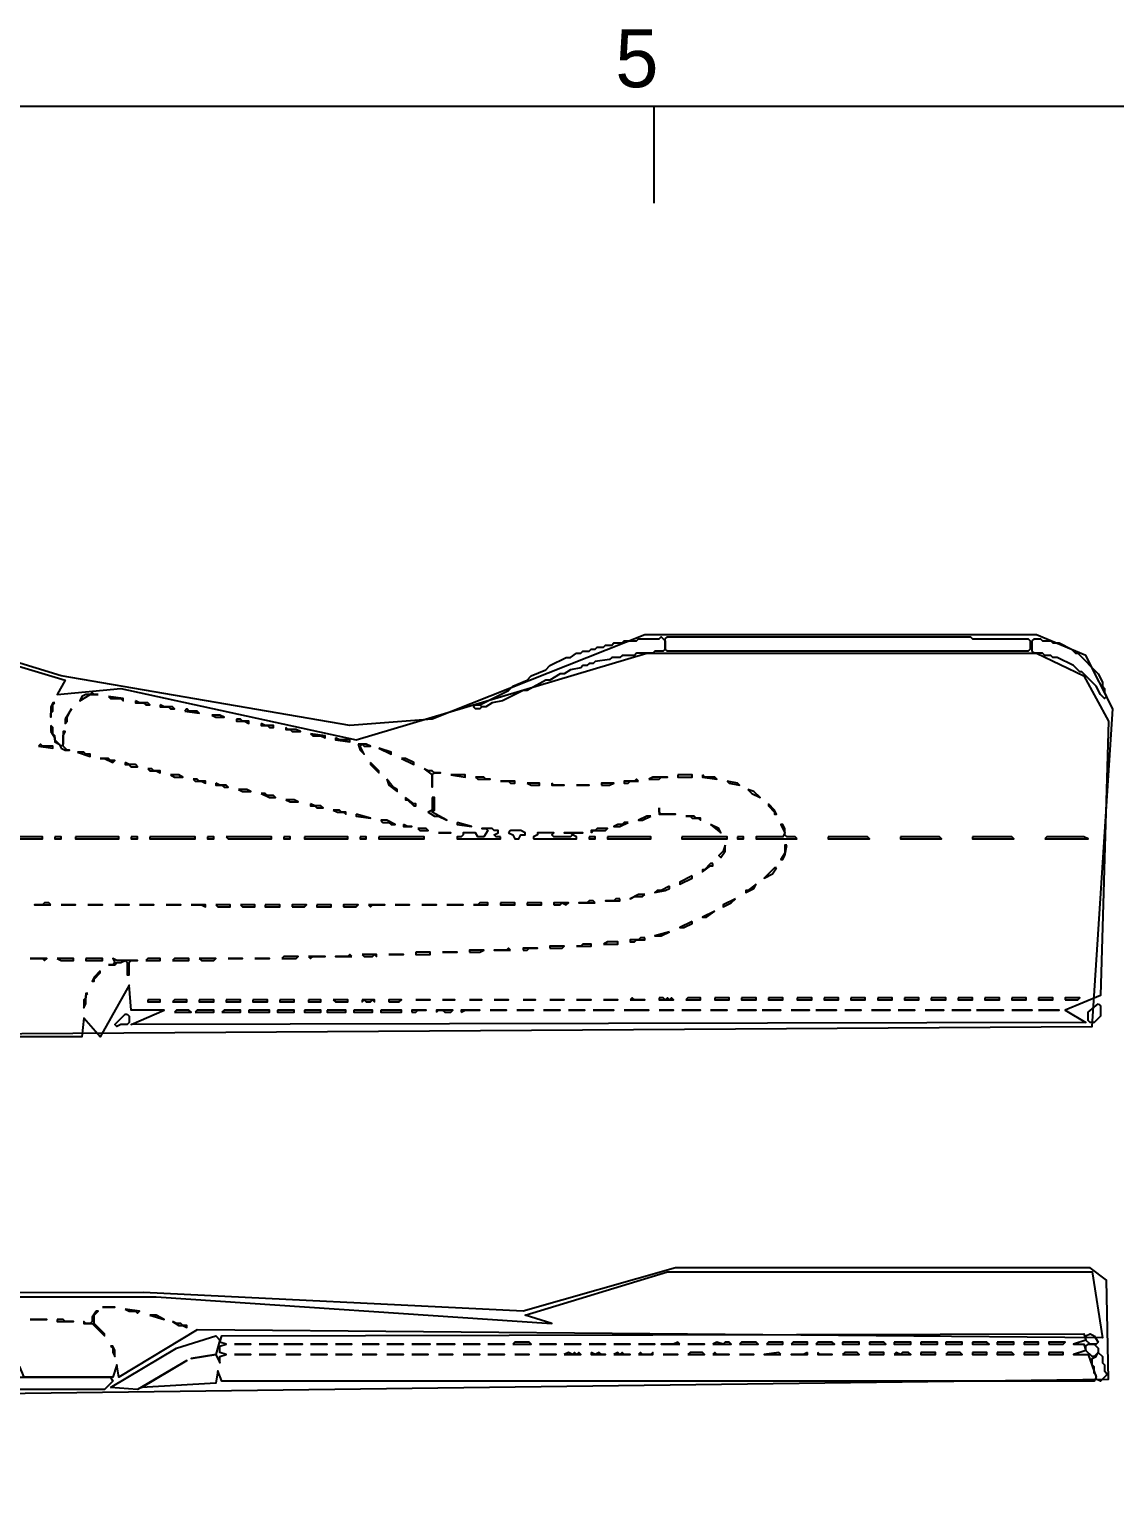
# Model space of a CAD drawing. Header units: millimetres. Extents: x 1 to 292, y 4 to 209.
# Drawn here: x 152.1 to 208.2, y 133.6 to 209 of the extents above; entities that cross this region are included whole.
import ezdxf

# ---------------------------------------------------------------- set-up
doc = ezdxf.new("R2010")
doc.units = ezdxf.units.MM
for name, color, linetype in [('BORDER', 7, 'Continuous'), ('RASTER_TRACE', 7, 'Continuous'), ('TEXT', 7, 'Continuous')]:
    doc.layers.add(name, color=color, linetype=linetype)

msp = doc.modelspace()

# ---------------------------------------------------------------- linework, layer by layer
at = {"layer": 'BORDER'}
msp.add_line((184.375, 205), (184.375, 200), dxfattribs=at)
msp.add_lwpolyline([(5, 5), (292, 5), (292, 205), (5, 205), (5, 5)], dxfattribs=at)
at = {"layer": 'RASTER_TRACE'}
for points in [[(28.699, 162.462), (29.126, 160.117), (31.577, 158.837), (55.666, 157.985), (70.376, 161.182), (93.719, 156.706), (207.023, 157.452), (208.089, 173.867), (206.704, 176.638), (204.145, 177.704), (183.893, 177.704), (172.915, 173.334), (168.651, 173.014), (153.729, 175.572), (146.8, 177.704), (115.996, 177.704), (115.889, 179.303), (115.676, 177.704), (30.405, 176.958), (29.659, 176.318)], [(184.959, 177.384), (184.959, 176.958), (184.853, 176.851), (184.426, 176.851), (184.32, 176.744), (183.467, 176.744), (183.361, 176.638), (182.721, 176.638), (182.614, 176.531), (182.188, 176.531), (182.081, 176.425), (181.335, 176.318), (181.229, 176.212), (181.016, 176.212), (180.909, 176.105), (180.696, 176.105), (180.589, 175.998), (180.056, 175.892), (179.736, 175.679), (179.523, 175.679), (178.99, 175.359), (178.777, 175.359), (177.818, 174.826), (177.605, 174.826), (176.539, 174.293), (176.006, 174.186), (175.686, 173.973), (175.473, 173.973), (175.366, 174.08), (176.859, 174.826), (177.072, 175.039), (177.818, 175.359), (178.031, 175.572), (178.777, 175.892), (178.99, 176.105), (179.843, 176.531), (180.056, 176.531), (180.376, 176.744), (180.589, 176.744), (180.696, 176.851), (181.016, 176.851), (181.122, 176.958), (181.335, 176.958), (181.442, 177.064), (181.762, 177.064), (181.868, 177.171), (182.188, 177.171), (182.295, 177.277), (182.721, 177.277), (182.828, 177.384), (183.467, 177.384), (183.574, 177.491), (184.64, 177.491), (184.746, 177.597)], [(184.959, 177.491), (185.066, 177.597), (200.735, 177.597), (200.841, 177.491), (203.719, 177.491), (203.826, 177.384), (203.826, 176.958), (203.719, 176.851), (185.066, 176.851), (184.959, 176.958)], [(203.932, 177.384), (204.039, 177.491), (204.359, 177.491), (204.465, 177.384), (204.892, 177.384), (204.998, 177.277), (205.318, 177.277), (205.957, 176.958), (206.171, 176.744), (206.277, 176.744), (207.343, 175.679), (207.556, 175.252), (207.556, 175.039), (207.663, 174.932), (207.663, 174.719), (207.769, 174.506), (207.663, 174.4), (207.45, 174.613), (207.237, 175.039), (206.49, 175.785), (206.384, 175.785), (206.064, 176.105), (205.211, 176.531), (204.998, 176.531), (204.892, 176.638), (204.572, 176.638), (204.465, 176.744), (204.039, 176.744), (203.932, 176.851)], [(155.647, 174.613), (155.434, 174.613), (155.328, 174.719), (155.221, 174.613), (155.008, 174.613), (154.795, 174.506), (154.688, 174.293), (155.221, 174.613)], [(156.18, 174.506), (156.287, 174.4), (156.82, 174.4), (156.926, 174.293), (156.926, 174.4)], [(157.566, 174.293), (157.566, 174.186), (157.992, 174.186), (158.099, 174.08), (158.312, 174.08), (158.205, 174.186), (157.779, 174.186)], [(153.409, 174.186), (153.302, 174.186), (153.196, 173.973), (153.196, 173.44), (153.196, 173.653), (153.302, 173.76), (153.302, 174.08)], [(154.262, 173.867), (153.942, 173.334), (153.942, 173.12), (154.048, 173.227), (154.048, 173.44)], [(158.845, 174.08), (158.845, 173.973), (159.271, 173.973), (159.378, 173.867), (159.591, 173.867), (159.485, 173.973), (159.058, 173.973)], [(160.124, 173.76), (160.87, 173.653), (160.764, 173.76), (160.337, 173.76), (160.231, 173.867)], [(161.51, 173.547), (161.723, 173.44), (162.149, 173.44), (161.936, 173.547)], [(175.047, 173.973), (175.153, 174.08), (175.366, 174.08), (175.473, 173.973), (175.366, 173.867), (175.153, 173.867)], [(153.196, 173.014), (153.196, 172.694), (153.409, 172.374), (153.409, 172.161), (153.622, 172.055), (153.729, 171.841), (153.942, 171.735), (154.155, 171.735), (154.048, 171.735), (153.835, 171.948), (153.835, 172.481), (153.942, 172.694), (153.835, 172.694), (153.835, 172.055), (153.729, 171.948), (153.409, 172.268), (153.409, 172.481), (153.302, 172.587), (153.302, 172.907)], [(162.789, 173.334), (162.789, 173.227), (163.215, 173.227), (163.428, 173.12), (163.428, 173.227), (163.109, 173.227), (163.002, 173.334)], [(164.068, 173.12), (164.068, 173.014), (164.388, 173.014), (164.494, 172.907), (164.707, 172.907), (164.707, 173.014), (164.281, 173.014)], [(165.347, 172.907), (165.347, 172.801), (165.56, 172.801), (165.667, 172.694), (166.093, 172.694), (165.88, 172.801), (165.454, 172.801)], [(152.556, 171.948), (153.302, 171.841), (153.302, 171.948), (152.769, 171.948), (152.663, 172.055)], [(166.626, 172.587), (166.733, 172.481), (167.159, 172.481), (167.372, 172.374), (167.372, 172.481)], [(167.905, 172.374), (167.905, 172.268), (168.651, 172.161), (168.651, 172.268), (168.118, 172.268)], [(169.078, 172.055), (169.184, 171.735), (169.397, 171.522), (169.184, 171.948), (169.291, 172.055), (169.397, 171.948), (169.717, 171.948), (169.504, 172.055)], [(154.581, 171.628), (155.221, 171.415), (155.221, 171.522), (155.008, 171.522), (154.901, 171.628)], [(155.754, 171.308), (155.967, 171.308), (156.393, 171.095), (156.5, 171.202), (156.287, 171.202), (156.18, 171.308)], [(170.143, 171.841), (170.783, 171.522), (170.783, 171.628)], [(171.316, 171.308), (171.955, 170.989), (171.955, 171.095), (171.529, 171.308)], [(157.033, 171.095), (157.033, 170.989), (157.246, 170.989), (157.353, 170.882), (157.672, 170.882), (157.566, 170.989), (157.246, 170.989)], [(158.205, 170.775), (158.312, 170.669), (158.632, 170.669), (158.845, 170.562), (158.845, 170.669), (158.525, 170.669), (158.419, 170.775)], [(169.717, 171.095), (169.717, 170.989), (170.143, 170.562), (170.143, 170.669)], [(172.488, 170.775), (172.915, 170.456), (172.915, 169.816), (172.915, 170.456), (173.021, 170.562), (173.341, 170.562), (173.021, 170.562), (172.915, 170.669), (172.702, 170.669)], [(159.378, 170.456), (159.591, 170.349), (160.017, 170.349), (159.804, 170.456)], [(160.55, 170.243), (160.657, 170.136), (160.977, 170.136), (161.19, 170.029), (161.19, 170.136), (160.87, 170.136), (160.764, 170.243)], [(161.723, 170.029), (161.723, 169.923), (162.043, 169.923), (162.149, 169.816), (162.362, 169.816), (162.256, 169.923), (161.936, 169.923)], [(170.57, 170.243), (170.676, 169.923), (171.103, 169.603), (171.103, 169.71), (170.89, 169.816)], [(173.874, 170.456), (174.62, 170.349), (174.62, 170.456)], [(175.153, 170.349), (175.26, 170.243), (175.899, 170.243), (175.686, 170.243), (175.579, 170.349)], [(176.432, 170.136), (176.859, 170.136), (176.965, 170.029), (177.178, 170.029), (177.178, 170.136)], [(177.818, 170.029), (178.031, 169.923), (178.457, 169.923), (178.457, 170.029)], [(179.097, 170.029), (179.097, 169.923), (179.736, 169.923), (179.204, 169.923)], [(180.376, 169.923), (181.016, 169.923)], [(181.655, 169.923), (182.081, 169.923), (182.295, 170.029), (181.655, 170.029)], [(183.574, 170.136), (183.467, 170.243), (183.361, 170.136), (182.828, 170.136), (182.828, 170.029), (183.041, 170.029), (183.147, 170.136)], [(184.107, 170.243), (184.64, 170.243), (184.746, 170.349), (185.066, 170.349), (184.32, 170.349)], [(185.599, 170.456), (185.599, 170.349), (186.345, 170.349), (186.345, 170.456)], [(186.878, 170.456), (186.878, 170.349), (187.624, 170.243), (187.518, 170.349), (186.985, 170.349)], [(188.157, 170.136), (188.264, 170.029), (188.797, 169.923), (188.69, 170.029)], [(162.895, 169.71), (163.109, 169.603), (163.535, 169.603), (163.322, 169.71)], [(164.068, 169.496), (164.494, 169.283), (164.814, 169.283), (164.707, 169.39), (164.388, 169.39), (164.281, 169.496)], [(165.347, 169.177), (165.56, 169.07), (165.986, 169.07), (165.773, 169.177)], [(171.529, 169.283), (171.529, 169.177), (171.636, 169.177), (171.955, 168.857), (172.062, 168.857), (172.062, 168.963), (171.955, 168.963)], [(172.915, 169.283), (172.915, 168.644), (172.702, 168.537), (173.021, 168.324), (173.235, 168.324), (173.661, 168.111), (172.915, 168.537), (173.021, 168.644), (173.021, 169.283)], [(189.223, 169.71), (189.436, 169.496), (189.862, 169.283), (189.543, 169.603)], [(166.626, 168.963), (166.626, 168.857), (166.839, 168.857), (166.946, 168.75), (167.266, 168.75), (167.159, 168.857), (166.839, 168.857)], [(167.798, 168.644), (168.012, 168.537), (168.331, 168.537), (168.438, 168.431), (168.438, 168.537), (168.225, 168.537), (168.118, 168.644)], [(168.971, 168.431), (168.971, 168.324), (169.717, 168.217)], [(184.213, 168.324), (184, 168.324), (183.574, 168.111), (183.787, 168.111)], [(184.64, 168.75), (184.64, 168.431), (185.492, 168.431), (184.746, 168.431), (184.64, 168.537)], [(186.025, 168.324), (186.238, 168.324), (186.345, 168.217), (186.665, 168.217), (186.771, 168.111), (186.771, 168.217), (186.558, 168.217), (186.452, 168.324)], [(190.289, 168.963), (190.289, 168.857), (190.609, 168.537), (190.609, 168.431), (190.715, 168.431), (190.609, 168.644)], [(170.25, 168.111), (170.357, 168.004), (170.676, 168.004), (170.783, 167.898), (170.996, 167.898), (170.57, 168.111)], [(171.423, 167.898), (171.423, 167.791), (171.849, 167.791), (171.636, 167.791)], [(172.169, 167.684), (172.275, 167.578), (172.702, 167.578), (172.595, 167.684)], [(174.194, 168.004), (174.194, 167.898), (174.94, 167.791)], [(176.432, 167.258), (176.219, 167.258), (176.112, 167.365), (176.326, 167.471), (176.326, 167.578), (176.112, 167.578), (176.006, 167.684), (175.473, 167.684), (175.686, 167.684), (175.793, 167.578), (175.579, 167.258), (175.26, 167.258), (175.153, 167.471), (174.514, 167.471), (174.514, 167.365), (174.407, 167.258), (174.194, 167.258), (174.194, 167.151), (176.432, 167.151)], [(176.859, 167.471), (177.072, 167.365), (177.178, 167.151), (177.392, 167.151), (177.498, 167.365), (177.711, 167.365), (177.711, 167.471), (177.498, 167.578), (176.965, 167.578)], [(181.122, 167.471), (181.229, 167.578), (181.868, 167.578), (181.975, 167.684), (181.442, 167.684), (181.335, 167.578), (181.122, 167.578)], [(183.041, 168.004), (182.828, 168.004), (182.721, 167.898), (182.508, 167.898), (182.295, 167.791), (182.614, 167.791)], [(187.304, 167.898), (187.837, 167.471), (187.731, 167.684)], [(191.781, 167.151), (191.674, 167.258), (191.248, 167.258), (191.142, 167.365), (191.142, 167.684), (191.035, 167.898), (190.928, 167.898), (191.142, 167.471), (191.035, 167.258), (189.649, 167.258), (189.649, 167.151)], [(150.531, 167.258), (150.531, 167.151), (152.769, 167.151), (152.769, 167.258)], [(153.409, 167.258), (153.409, 167.151), (153.729, 167.151), (153.729, 167.258)], [(154.475, 167.258), (154.475, 167.151), (156.713, 167.151), (156.713, 167.258)], [(157.353, 167.258), (157.353, 167.151), (157.672, 167.151), (157.672, 167.258)], [(158.312, 167.258), (158.312, 167.151), (160.657, 167.151), (160.657, 167.258)], [(161.297, 167.258), (161.297, 167.151), (161.616, 167.151), (161.616, 167.258)], [(162.256, 167.258), (162.362, 167.151), (164.601, 167.151), (164.601, 167.258)], [(165.24, 167.258), (165.24, 167.151), (165.56, 167.151), (165.56, 167.258)], [(166.306, 167.258), (166.306, 167.151), (168.545, 167.151), (168.545, 167.258)], [(169.184, 167.258), (169.184, 167.151), (169.504, 167.151), (169.504, 167.258)], [(170.143, 167.258), (170.143, 167.151), (172.488, 167.151), (172.488, 167.258)], [(173.235, 167.471), (173.874, 167.471)], [(178.138, 167.151), (180.376, 167.151), (180.376, 167.258), (180.163, 167.365), (180.269, 167.471), (180.696, 167.471), (179.736, 167.471), (180.056, 167.471), (180.163, 167.365), (180.056, 167.258), (179.204, 167.258), (179.097, 167.365), (179.204, 167.471), (178.351, 167.471), (178.351, 167.365), (178.138, 167.258)], [(181.016, 167.258), (181.016, 167.151), (181.335, 167.151), (181.335, 167.258)], [(181.975, 167.258), (181.975, 167.151), (184.213, 167.151), (184.213, 167.258)], [(185.812, 167.258), (185.812, 167.151), (188.157, 167.151), (188.157, 167.258)], [(188.05, 166.832), (187.944, 166.512), (187.731, 166.299), (187.837, 166.192), (188.05, 166.512)], [(188.69, 167.258), (188.69, 167.151), (189.01, 167.151), (189.01, 167.258)], [(191.248, 166.832), (191.142, 166.832), (191.142, 166.405), (190.928, 166.086), (191.035, 166.086), (191.142, 166.299)], [(193.38, 167.258), (193.38, 167.151), (195.512, 167.151), (195.405, 167.258)], [(197.111, 167.258), (197.111, 167.151), (199.242, 167.151), (199.136, 167.258)], [(200.841, 167.258), (200.841, 167.151), (202.973, 167.151), (202.866, 167.258)], [(204.572, 167.151), (206.81, 167.151), (206.597, 167.258), (204.678, 167.258)], [(186.345, 165.233), (185.705, 164.913), (185.705, 164.806), (186.345, 165.126)], [(187.411, 165.872), (187.304, 165.872), (186.985, 165.553), (186.878, 165.553), (186.878, 165.446), (187.304, 165.766), (187.411, 165.766)], [(190.715, 165.659), (190.609, 165.659), (190.076, 165.126), (190.502, 165.339)], [(185.173, 164.7), (184.746, 164.487), (184.533, 164.487), (184.426, 164.38), (184.959, 164.487), (185.173, 164.593)], [(189.649, 164.806), (189.223, 164.487), (189.116, 164.487), (189.116, 164.38), (189.543, 164.593)], [(153.196, 163.741), (153.089, 163.847), (152.876, 163.847), (152.769, 163.741), (152.343, 163.741)], [(153.729, 163.741), (154.475, 163.741)], [(155.114, 163.741), (155.86, 163.741)], [(156.5, 163.741), (157.246, 163.741)], [(157.779, 163.741), (158.525, 163.741)], [(159.165, 163.741), (159.911, 163.741)], [(160.444, 163.741), (160.977, 163.741), (161.19, 163.634), (161.19, 163.741)], [(161.723, 163.741), (161.829, 163.634), (162.469, 163.634), (162.469, 163.741)], [(163.002, 163.741), (163.109, 163.634), (163.748, 163.634), (163.748, 163.741)], [(164.281, 163.741), (164.281, 163.634), (165.027, 163.634), (165.027, 163.741)], [(165.667, 163.634), (166.306, 163.634), (166.413, 163.741), (165.667, 163.741)], [(166.946, 163.741), (166.946, 163.634), (167.692, 163.634), (167.692, 163.741)], [(168.331, 163.634), (168.971, 163.634), (169.078, 163.741), (168.331, 163.741)], [(169.61, 163.741), (169.717, 163.634), (169.824, 163.741), (170.463, 163.741)], [(170.996, 163.741), (171.742, 163.741)], [(172.382, 163.741), (173.128, 163.741)], [(173.661, 163.741), (174.514, 163.741)], [(175.047, 163.741), (175.793, 163.741), (175.793, 163.847), (175.366, 163.847), (175.26, 163.741)], [(176.432, 163.847), (176.432, 163.741), (177.178, 163.741), (177.178, 163.847)], [(177.818, 163.847), (177.818, 163.741), (178.564, 163.741), (178.564, 163.847)], [(179.204, 163.741), (179.523, 163.741), (179.63, 163.847), (179.843, 163.741), (179.95, 163.847), (179.204, 163.847)], [(181.335, 163.847), (181.229, 163.954), (181.016, 163.954), (180.909, 163.847), (180.483, 163.847)], [(182.614, 164.06), (182.401, 164.06), (182.295, 163.954), (181.868, 163.954), (182.614, 163.954)], [(183.893, 164.274), (183.574, 164.274), (183.147, 164.06), (183.361, 164.167), (183.787, 164.167)], [(188.583, 164.06), (187.944, 163.741), (187.944, 163.634), (188.37, 163.847)], [(187.518, 163.421), (186.878, 163.101), (187.091, 163.101)], [(185.173, 162.355), (184.426, 162.142), (184.746, 162.142)], [(186.345, 162.888), (185.705, 162.568), (185.919, 162.568), (186.345, 162.781)], [(176.965, 161.396), (176.859, 161.502), (176.752, 161.396), (176.112, 161.396)], [(177.605, 161.396), (177.818, 161.396), (177.924, 161.502), (178.351, 161.502), (177.605, 161.502)], [(178.99, 161.502), (179.63, 161.502), (179.736, 161.609), (178.99, 161.609)], [(180.376, 161.609), (181.122, 161.609), (181.122, 161.715), (180.696, 161.715), (180.589, 161.609)], [(181.762, 161.715), (182.508, 161.715), (182.508, 161.822), (181.975, 161.822)], [(183.893, 162.035), (183.68, 162.035), (183.574, 161.929), (183.147, 161.929), (183.147, 161.822), (183.361, 161.822), (183.467, 161.929), (183.893, 161.929)], [(152.13, 160.969), (152.769, 160.969), (152.876, 160.863), (152.983, 160.969)], [(153.516, 160.969), (153.729, 160.863), (154.368, 160.863), (154.368, 160.969)], [(155.008, 160.969), (155.008, 160.863), (155.86, 160.863), (155.86, 160.969)], [(156.18, 160.649), (156.5, 160.649), (156.607, 160.756), (156.82, 160.756), (157.033, 160.863), (157.14, 160.756), (157.14, 160.117), (157.246, 160.117), (157.246, 160.756), (157.353, 160.863), (157.672, 160.863), (156.607, 160.863), (156.393, 160.969), (156.5, 160.756), (156.393, 160.649)], [(158.099, 160.863), (158.845, 160.863), (158.845, 160.969), (158.205, 160.969)], [(159.485, 160.863), (160.337, 160.863), (160.337, 160.969), (159.591, 160.969)], [(160.87, 160.969), (160.977, 160.863), (161.616, 160.863), (161.723, 160.969)], [(162.362, 160.969), (163.109, 160.969)], [(163.748, 160.969), (164.494, 160.969)], [(165.134, 160.969), (165.88, 160.969), (165.986, 161.076), (165.24, 161.076)], [(166.519, 161.076), (166.626, 160.969), (166.733, 161.076), (167.372, 161.076)], [(168.758, 161.076), (168.651, 161.182), (168.545, 161.076), (167.905, 161.076)], [(169.291, 161.182), (169.397, 161.076), (169.824, 161.076), (169.93, 161.182), (170.037, 161.076), (170.037, 161.182)], [(170.676, 161.182), (171.423, 161.182)], [(172.062, 161.289), (172.062, 161.182), (172.808, 161.182), (172.808, 161.289)], [(173.448, 161.289), (174.194, 161.289)], [(174.833, 161.289), (175.366, 161.289), (175.579, 161.396), (174.833, 161.396)], [(155.754, 160.33), (155.434, 160.01), (155.328, 159.797), (155.434, 159.797), (155.434, 159.903), (155.754, 160.223)], [(155.114, 159.157), (155.008, 159.157), (155.008, 158.944), (154.901, 158.837), (154.901, 158.411), (155.008, 158.624), (155.008, 159.051)], [(158.205, 158.837), (158.205, 158.731), (158.845, 158.731), (158.845, 158.837)], [(159.485, 158.731), (160.231, 158.731), (160.231, 158.837), (159.591, 158.837)], [(160.87, 158.837), (160.87, 158.731), (161.616, 158.731), (161.616, 158.837)], [(162.256, 158.837), (162.256, 158.731), (163.002, 158.731), (163.002, 158.837)], [(163.641, 158.837), (163.641, 158.731), (164.388, 158.731), (164.388, 158.837)], [(165.027, 158.837), (165.027, 158.731), (165.773, 158.731), (165.773, 158.837)], [(166.519, 158.837), (166.519, 158.731), (167.159, 158.731), (167.159, 158.837)], [(167.798, 158.837), (167.905, 158.731), (168.545, 158.731), (168.545, 158.837)], [(169.291, 158.837), (169.291, 158.731), (169.397, 158.837), (169.504, 158.731), (169.717, 158.731), (169.824, 158.837), (169.93, 158.731), (169.93, 158.837)], [(170.676, 158.731), (171.209, 158.731), (171.316, 158.837), (170.676, 158.837)], [(172.062, 158.837), (172.808, 158.837)], [(173.448, 158.837), (174.087, 158.837)], [(174.833, 158.837), (175.473, 158.837)], [(176.112, 158.837), (176.859, 158.837)], [(177.605, 158.837), (178.244, 158.837)], [(178.99, 158.837), (179.736, 158.837)], [(180.376, 158.837), (181.122, 158.837)], [(181.762, 158.837), (182.508, 158.837)], [(183.147, 158.837), (183.893, 158.837), (183.361, 158.837), (183.254, 158.944)], [(184.64, 158.944), (184.64, 158.837), (185.386, 158.837), (185.279, 158.944), (185.173, 158.837), (185.066, 158.944), (184.959, 158.837), (184.853, 158.944)], [(186.025, 158.837), (186.771, 158.837), (186.771, 158.944), (186.132, 158.944)], [(187.518, 158.944), (187.518, 158.837), (188.264, 158.837), (188.264, 158.944)], [(188.903, 158.944), (188.903, 158.837), (189.649, 158.837), (189.649, 158.944)], [(190.289, 158.944), (190.289, 158.837), (191.035, 158.837), (191.035, 158.944)], [(191.781, 158.944), (191.781, 158.837), (192.527, 158.837), (192.527, 158.944)], [(193.167, 158.944), (193.167, 158.837), (193.913, 158.837), (193.913, 158.944)], [(194.552, 158.944), (194.552, 158.837), (195.299, 158.837), (195.299, 158.944)], [(195.938, 158.944), (195.938, 158.837), (196.684, 158.837), (196.684, 158.944)], [(197.324, 158.944), (197.324, 158.837), (198.07, 158.837), (198.07, 158.944)], [(198.709, 158.944), (198.709, 158.837), (199.456, 158.837), (199.456, 158.944)], [(200.095, 158.944), (200.095, 158.837), (200.841, 158.837), (200.841, 158.944)], [(201.481, 158.944), (201.481, 158.837), (202.227, 158.837), (202.227, 158.944)], [(202.866, 158.944), (202.866, 158.837), (203.612, 158.837), (203.612, 158.944)], [(204.252, 158.944), (204.252, 158.837), (204.998, 158.837), (204.998, 158.944)], [(205.638, 158.837), (206.277, 158.837), (206.384, 158.944), (205.638, 158.944)], [(207.343, 158.624), (207.45, 158.518), (207.45, 157.985), (207.13, 157.665), (206.917, 157.665), (206.81, 157.772), (206.81, 158.198)], [(157.14, 158.091), (157.246, 157.985), (157.246, 157.665), (157.14, 157.558), (156.82, 157.558), (156.607, 157.452), (156.5, 157.558), (157.033, 158.091)], [(159.591, 158.198), (160.444, 158.198), (160.337, 158.305), (159.698, 158.305)], [(160.657, 158.198), (161.616, 158.198), (161.616, 158.305), (160.764, 158.305)], [(162.043, 158.198), (163.002, 158.198), (163.002, 158.305), (162.149, 158.305)], [(163.428, 158.305), (163.428, 158.198), (164.494, 158.198), (164.494, 158.305)], [(164.921, 158.305), (164.921, 158.198), (165.773, 158.198), (165.773, 158.305)], [(166.306, 158.305), (166.306, 158.198), (167.159, 158.198), (167.159, 158.305)], [(167.479, 158.305), (167.479, 158.198), (168.438, 158.198), (168.438, 158.305)], [(168.864, 158.305), (168.864, 158.198), (169.824, 158.198), (169.824, 158.305)], [(170.25, 158.305), (170.25, 158.198), (171.316, 158.198), (171.316, 158.305)], [(171.849, 158.198), (172.062, 158.198), (172.169, 158.305), (172.595, 158.305), (171.849, 158.305)], [(173.128, 158.198), (173.235, 158.305), (173.448, 158.305), (173.554, 158.198), (173.874, 158.198), (173.981, 158.305), (173.128, 158.305)], [(174.407, 158.198), (174.62, 158.305), (175.366, 158.305), (174.407, 158.305)], [(175.899, 158.305), (176.752, 158.305)], [(177.285, 158.305), (178.138, 158.305)], [(178.671, 158.305), (179.523, 158.305)], [(179.95, 158.305), (180.802, 158.305)], [(181.229, 158.305), (182.295, 158.305)], [(182.828, 158.305), (184.107, 158.305)], [(184.64, 158.305), (185.386, 158.305)], [(185.812, 158.305), (186.771, 158.305)], [(187.304, 158.305), (188.157, 158.305)], [(188.69, 158.305), (189.649, 158.305)], [(189.969, 158.305), (190.928, 158.305)], [(191.461, 158.305), (192.421, 158.305)], [(192.74, 158.305), (193.806, 158.305)], [(194.233, 158.305), (195.085, 158.305)], [(195.618, 158.305), (196.578, 158.305)], [(197.004, 158.305), (197.857, 158.305)], [(198.39, 158.305), (199.349, 158.305)], [(199.775, 158.305), (200.735, 158.305)], [(201.054, 158.305), (202.44, 158.305)], [(202.866, 158.305), (203.932, 158.305)], [(204.252, 158.305), (205.318, 158.305)], [(28.913, 141.996), (29.659, 140.078), (55.347, 140.291), (58.651, 141.677), (69.31, 138.479), (83.486, 138.053), (95.531, 140.398), (114.077, 140.398), (115.783, 139.438), (144.669, 140.398), (150.531, 138.479), (207.876, 139.225), (207.769, 144.341), (206.917, 144.981), (185.492, 144.981), (177.605, 142.742), (157.992, 143.702), (67.391, 143.595), (33.709, 145.407), (30.405, 144.981)], [(155.541, 142.742), (155.328, 142.423), (155.328, 142.21), (155.221, 142.103), (155.008, 142.103), (154.901, 142.21), (154.901, 142.103), (155.328, 142.103), (155.967, 141.463), (155.967, 141.57), (155.434, 142.103), (155.434, 142.529), (155.647, 142.742)], [(155.86, 142.956), (156.5, 142.956)], [(157.033, 142.849), (157.246, 142.742), (157.566, 142.742), (157.672, 142.636), (157.779, 142.742)], [(152.13, 142.316), (152.983, 142.316)], [(153.516, 142.316), (153.516, 142.21), (154.368, 142.21), (153.942, 142.21), (153.835, 142.316)], [(158.312, 142.529), (159.058, 142.316), (158.632, 142.529)], [(159.485, 142.21), (159.804, 141.996), (160.017, 141.996), (160.231, 141.89), (160.231, 141.996), (160.017, 141.996), (159.911, 142.103), (159.698, 142.103)], [(156.287, 138.799), (159.698, 140.824), (161.723, 141.463), (161.936, 141.25), (161.723, 140.504), (160.444, 140.291), (161.723, 140.504), (161.936, 140.078), (161.936, 140.398), (162.256, 140.504), (161.936, 140.611), (161.936, 140.93), (162.256, 141.037), (161.936, 141.144), (162.043, 141.463), (206.597, 141.57), (206.704, 141.25), (206.064, 141.037), (206.597, 141.037), (206.704, 140.717), (206.064, 140.504), (206.81, 140.504), (207.237, 139.332), (207.13, 139.118), (162.043, 139.118), (161.829, 139.651), (161.723, 139.012), (157.886, 138.799), (160.231, 140.184), (157.672, 138.692)], [(177.072, 141.037), (178.031, 141.037), (177.924, 141.144), (177.178, 141.144)], [(185.705, 141.037), (185.599, 141.144), (185.386, 141.037), (184.746, 141.037)], [(187.411, 141.037), (188.37, 141.037), (188.264, 141.144), (188.05, 141.144), (187.944, 141.037), (187.624, 141.144)], [(188.797, 141.037), (189.756, 141.037), (189.649, 141.144), (188.903, 141.144)], [(190.182, 141.037), (191.035, 141.037), (191.035, 141.144), (190.289, 141.144)], [(191.461, 141.037), (192.314, 141.037), (192.314, 141.144), (191.568, 141.144)], [(192.74, 141.037), (193.7, 141.037), (193.593, 141.144), (192.847, 141.144)], [(194.126, 141.144), (194.126, 141.037), (194.979, 141.037), (194.979, 141.144)], [(195.512, 141.144), (195.512, 141.037), (196.364, 141.037), (196.258, 141.144)], [(196.791, 141.144), (196.791, 141.037), (197.643, 141.037), (197.643, 141.144)], [(198.176, 141.144), (198.176, 141.037), (199.029, 141.037), (199.029, 141.144)], [(199.456, 141.144), (199.456, 141.037), (200.308, 141.037), (200.308, 141.144)], [(200.841, 141.144), (200.841, 141.037), (201.694, 141.037), (201.587, 141.144)], [(202.12, 141.144), (202.12, 141.037), (202.973, 141.037), (202.973, 141.144)], [(203.506, 141.144), (203.506, 141.037), (204.252, 141.037), (204.252, 141.144)], [(204.785, 141.037), (205.531, 141.037), (205.638, 141.144), (204.785, 141.144)], [(206.704, 141.463), (206.917, 141.57), (207.13, 141.463), (207.343, 141.144), (207.237, 141.037), (206.917, 141.037), (206.704, 141.25)], [(156.287, 140.93), (156.393, 140.824), (156.393, 140.611), (156.5, 140.398), (156.5, 140.717), (156.393, 140.93)], [(162.682, 141.037), (163.535, 141.037)], [(162.682, 140.504), (163.535, 140.504)], [(163.961, 141.037), (164.921, 141.037)], [(163.961, 140.504), (164.814, 140.504)], [(165.24, 141.037), (166.2, 141.037)], [(165.347, 140.504), (166.093, 140.504)], [(166.626, 141.037), (167.479, 141.037)], [(166.626, 140.504), (167.479, 140.504)], [(167.905, 141.037), (168.758, 141.037)], [(167.905, 140.504), (168.758, 140.504)], [(169.291, 141.037), (170.143, 141.037)], [(169.291, 140.504), (170.037, 140.504)], [(170.57, 141.037), (171.423, 141.037)], [(170.57, 140.504), (171.423, 140.504)], [(171.849, 141.037), (172.808, 141.037)], [(171.849, 140.504), (172.702, 140.504)], [(173.128, 141.037), (174.087, 141.037)], [(173.235, 140.504), (173.981, 140.504)], [(174.514, 141.037), (175.366, 141.037)], [(174.514, 140.504), (175.366, 140.504)], [(175.793, 141.037), (176.645, 141.037)], [(175.793, 140.504), (176.645, 140.504)], [(177.178, 140.504), (177.924, 140.504)], [(178.457, 141.037), (179.31, 141.037)], [(178.457, 140.504), (179.31, 140.504)], [(179.736, 141.037), (180.589, 141.037)], [(179.736, 140.504), (180.589, 140.504), (180.483, 140.611), (180.376, 140.504), (180.269, 140.611), (180.163, 140.504), (179.95, 140.611)], [(181.016, 141.037), (181.868, 141.037)], [(181.122, 140.611), (181.122, 140.504), (181.868, 140.504), (181.655, 140.504), (181.549, 140.611), (181.335, 140.504)], [(182.295, 141.037), (183.147, 141.037)], [(182.295, 140.504), (183.147, 140.504), (182.828, 140.504), (182.721, 140.611), (182.614, 140.504), (182.508, 140.611)], [(183.574, 141.037), (184.426, 141.037)], [(183.574, 140.504), (184.32, 140.504), (184.32, 140.611), (184.213, 140.504), (183.787, 140.504), (183.68, 140.611)], [(184.853, 140.504), (185.599, 140.504)], [(186.132, 141.037), (186.985, 141.037)], [(186.132, 140.504), (186.985, 140.504), (186.878, 140.611), (186.238, 140.611)], [(187.411, 140.504), (188.264, 140.504), (187.624, 140.504), (187.518, 140.611)], [(188.797, 140.504), (189.543, 140.504)], [(190.928, 140.504), (190.822, 140.611), (190.076, 140.504)], [(192.314, 140.611), (192.101, 140.504), (191.461, 140.504), (192.314, 140.504)], [(192.847, 140.611), (192.847, 140.504), (193.593, 140.504), (192.954, 140.504)], [(194.126, 140.504), (194.979, 140.504), (194.872, 140.611), (194.233, 140.611)], [(195.512, 140.611), (195.512, 140.504), (196.258, 140.504), (196.258, 140.611)], [(196.791, 140.504), (197.643, 140.504), (197.537, 140.611), (197.217, 140.611), (197.111, 140.504), (196.897, 140.611)], [(198.176, 140.611), (198.176, 140.504), (198.923, 140.504), (198.923, 140.611)], [(199.456, 140.504), (200.308, 140.504), (200.202, 140.611), (199.562, 140.611)], [(200.841, 140.611), (200.841, 140.504), (201.587, 140.504), (201.587, 140.611)], [(202.12, 140.611), (202.12, 140.504), (202.973, 140.504), (202.866, 140.611)], [(203.506, 140.611), (203.506, 140.504), (204.252, 140.504), (204.252, 140.611)], [(204.785, 140.611), (204.785, 140.504), (205.531, 140.504), (205.531, 140.611)], [(206.704, 140.93), (206.81, 141.037), (207.13, 141.037), (207.343, 140.824), (207.343, 140.611), (207.13, 140.398), (207.023, 140.398), (206.704, 140.717)], [(207.343, 140.611), (207.556, 140.398), (207.556, 140.078), (207.663, 139.971), (207.663, 139.651), (207.769, 139.545), (207.769, 139.438), (207.45, 139.118), (207.237, 139.225), (207.237, 139.438), (207.13, 139.545), (207.13, 139.865), (207.023, 139.971), (207.023, 140.291), (207.237, 140.398)]]:
    msp.add_lwpolyline(points, close=True, dxfattribs=at)
for points in [[(146.8, 177.491), (153.942, 175.359), (153.516, 174.613), (156.82, 174.932), (168.971, 172.268), (184, 176.744), (204.145, 176.744), (206.597, 175.572), (207.876, 173.227), (207.45, 159.051), (205.638, 158.305), (206.704, 157.665), (157.353, 157.558), (159.058, 158.305), (157.353, 158.305), (157.246, 159.584), (155.754, 156.919), (154.901, 157.878), (154.795, 156.919), (115.996, 156.919)], [(97.449, 143.489), (144.242, 143.489), (144.349, 142.529), (144.455, 143.489), (158.632, 143.489), (179.097, 142.103), (177.711, 142.529), (185.066, 144.768), (207.023, 144.768), (207.556, 141.357), (160.764, 141.783), (156.713, 139.332), (156.607, 139.971), (156.393, 139.332), (151.81, 139.332), (151.597, 139.865), (151.49, 139.332), (144.455, 141.463), (144.349, 142.21), (144.242, 141.463), (115.996, 141.463), (115.783, 142.849), (115.676, 141.463), (97.449, 141.463)], [(150.638, 139.332), (156.287, 139.332), (156.393, 139.118), (155.967, 138.692), (150.638, 138.692)]]:
    msp.add_lwpolyline(points, dxfattribs=at)

# ---------------------------------------------------------------- texts
at = {"layer": 'TEXT'}
msp.add_text('5', height=3, dxfattribs=at).set_placement((182.375, 206))

doc.saveas('drawing.dxf')
